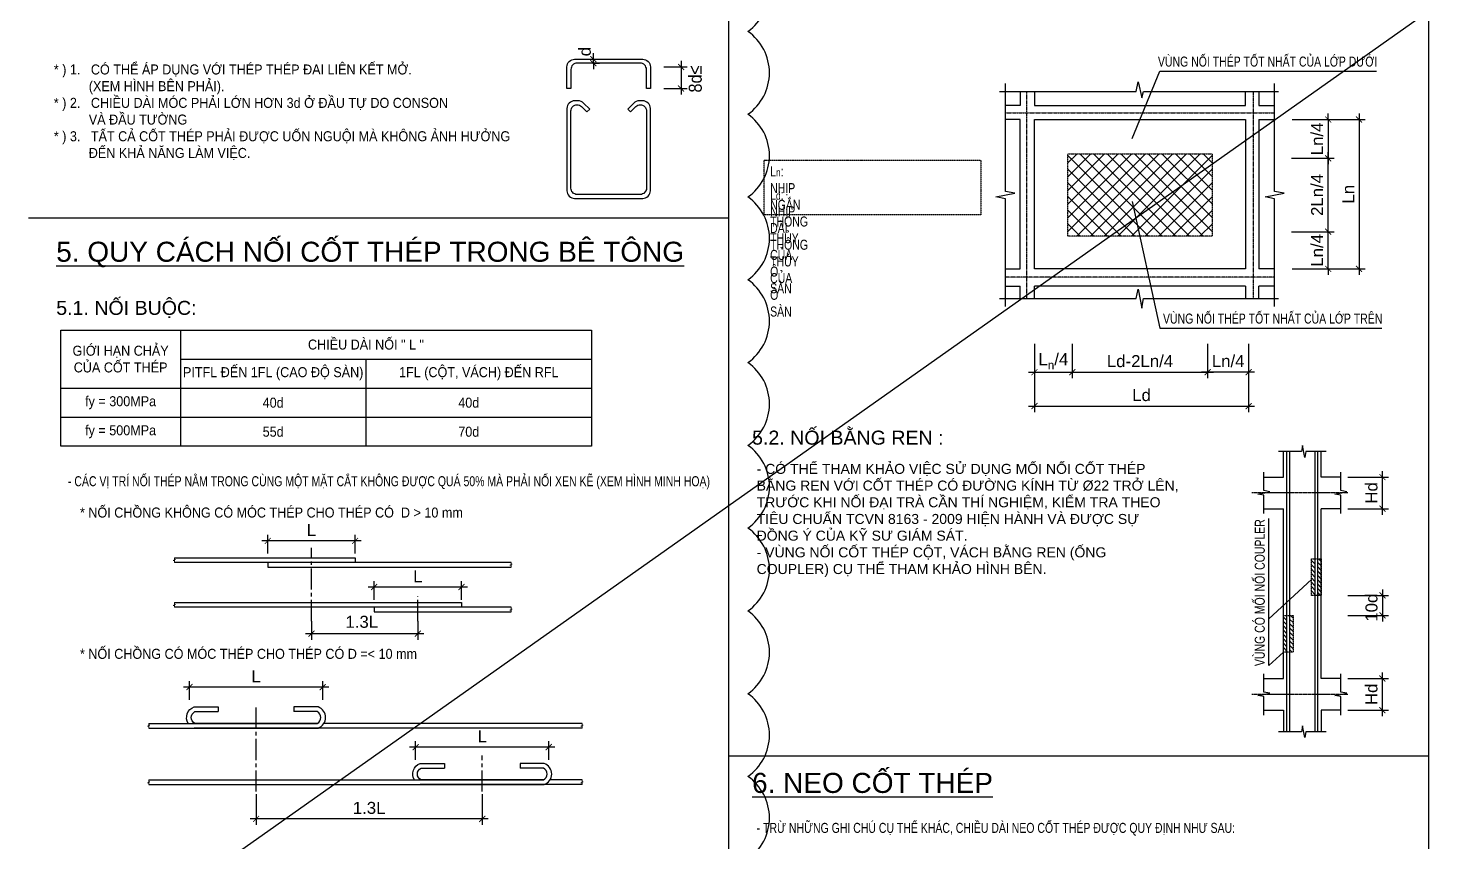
# Model space of a CAD drawing. Header units: millimetres. Extents: x -241424 to 696054, y -125618 to 93710.
# Drawn here: x 31812 to 67297, y 17365 to 37665 of the extents above; entities that cross this region are included whole.
import ezdxf
from ezdxf.enums import TextEntityAlignment as Align

# ---------------------------------------------------------------- set-up
doc = ezdxf.new("R2010")
doc.units = ezdxf.units.MM
doc.header["$LTSCALE"] = 7
doc.header["$PDMODE"] = 3
doc.linetypes.add('CENTER2', pattern=[1.125, 0.75, -0.125, 0.125, -0.125])
doc.linetypes.add('HIDDEN', pattern=[0.375, 0.25, -0.125])
doc.layers.get('0').update_dxf_attribs({"linetype": 'CONTINUOUS'})
doc.layers.get('Defpoints').update_dxf_attribs({"color": 6, "linetype": 'CONTINUOUS'})
for name, color, linetype in [('CDC_01_AXIS', 160, 'CENTER2'), ('CDC_02_DIM', 1, 'CONTINUOUS'), ('CDC_03_BORDER', 3, 'CONTINUOUS'), ('CDC_04_HIDDEN', 8, 'HIDDEN'), ('CDC_05_STEEL', 4, 'CONTINUOUS'), ('CDC_06_TEXT', 2, 'CONTINUOUS'), ('CDC_10_HATCH', 251, 'CONTINUOUS'), ('CDC_11_NOTE', 8, 'CONTINUOUS')]:
    doc.layers.add(name, color=color, linetype=linetype)
doc.layers.add('KCS_Plotter', color=11, linetype='CONTINUOUS', plot=False)
doc.styles.add('ARIAL', font='arial.ttf')
doc.dimstyles.new('DIM1-25', dxfattribs={"dimscale": 1.2, "dimtxt": 250, "dimasz": 125, "dimexe": 125, "dimexo": 0.06, "dimgap": 100, "dimtad": 1, "dimdec": 0, "dimzin": 0, "dimdsep": 46, "dimtxsty": 'ARIAL', "dimblk": 'ARCHTICK', "dimcen": 100, "dimdle": 125, "dimclrd": 256, "dimclre": 1, "dimclrt": 2, "dimadec": 0, "dimazin": 0, "dimtfac": 1, "dimtdec": 0, "dimtix": 1, "dimtmove": 2, "dimatfit": 0, "dimfxl": 1, "dimtolj": 1, "dimtzin": 0, "dimarcsym": 0})

# ---------------------------------------------------------------- blocks, each defined once
blk = doc.blocks.new('_ArchTick')
at = {"color": 0, "linetype": 'ByBlock', "const_width": 0.15}
blk.add_lwpolyline([(-0.5, -0.5), (0.5, 0.5)], dxfattribs=at)
blk = doc.blocks.new('*D219')
at = {"layer": 'CDC_02_DIM', "color": 1, "lineweight": -2, "transparency": 16777216}
for p, q in [((64759, 26464), (65771, 26464)), ((64759, 25675), (65771, 25675))]:
    blk.add_line(p, q, dxfattribs=at)
at = {"layer": 'CDC_02_DIM', "lineweight": -2, "transparency": 16777216}
blk.add_line((65621, 25525), (65621, 26614), dxfattribs=at)
at = {"layer": 'Defpoints', "color": 0, "transparency": 16777216}
for p in [(64759, 26464), (65621, 26464), (64759, 25675)]:
    blk.add_point(p, dxfattribs=at)
at = {"layer": 'CDC_02_DIM', "lineweight": -2, "transparency": 16777216, "xscale": 150, "yscale": 150, "zscale": 150}
for p, rotation in [((65621, 26464), 90), ((65621, 25675), 270)]:
    blk.add_blockref('_ArchTick', p, dxfattribs=dict(at, rotation=rotation))
at = {"layer": 'CDC_02_DIM', "color": 2, "transparency": 16777216, "insert": (65349, 26069), "char_height": 300, "attachment_point": 5, "rotation": 90, "style": 'ARIAL'}
blk.add_mtext('\\A1;Hd', dxfattribs=at)
blk = doc.blocks.new('*D220')
at = {"layer": 'CDC_02_DIM', "color": 1, "lineweight": -2, "transparency": 16777216}
for p, q in [((64759, 23511), (65771, 23511)), ((64759, 23011), (65771, 23011))]:
    blk.add_line(p, q, dxfattribs=at)
at = {"layer": 'CDC_02_DIM', "lineweight": -2, "transparency": 16777216}
blk.add_line((65621, 23661), (65621, 22861), dxfattribs=at)
at = {"layer": 'Defpoints', "color": 0, "transparency": 16777216}
for p in [(64759, 23511), (64759, 23011), (65621, 23011)]:
    blk.add_point(p, dxfattribs=at)
at = {"layer": 'CDC_02_DIM', "lineweight": -2, "transparency": 16777216, "xscale": 150, "yscale": 150, "zscale": 150}
for p, rotation in [((65621, 23511), 90), ((65621, 23011), 270)]:
    blk.add_blockref('_ArchTick', p, dxfattribs=dict(at, rotation=rotation))
at = {"layer": 'CDC_02_DIM', "color": 2, "transparency": 16777216, "insert": (65349, 23204), "char_height": 300, "attachment_point": 5, "rotation": 90, "style": 'ARIAL'}
blk.add_mtext('\\A1;10d', dxfattribs=at)
blk = doc.blocks.new('*D221')
at = {"layer": 'CDC_02_DIM', "color": 1, "lineweight": -2, "transparency": 16777216}
for p, q in [((64759, 21435), (65771, 21435)), ((64759, 20646), (65771, 20646))]:
    blk.add_line(p, q, dxfattribs=at)
at = {"layer": 'CDC_02_DIM', "lineweight": -2, "transparency": 16777216}
blk.add_line((65621, 20496), (65621, 21585), dxfattribs=at)
at = {"layer": 'Defpoints', "color": 0, "transparency": 16777216}
for p in [(64759, 21435), (65621, 21435), (64759, 20646)]:
    blk.add_point(p, dxfattribs=at)
at = {"layer": 'CDC_02_DIM', "lineweight": -2, "transparency": 16777216, "xscale": 150, "yscale": 150, "zscale": 150}
for p, rotation in [((65621, 21435), 90), ((65621, 20646), 270)]:
    blk.add_blockref('_ArchTick', p, dxfattribs=dict(at, rotation=rotation))
at = {"layer": 'CDC_02_DIM', "color": 2, "transparency": 16777216, "insert": (65349, 21040), "char_height": 300, "attachment_point": 5, "rotation": 90, "style": 'ARIAL'}
blk.add_mtext('\\A1;Hd', dxfattribs=at)
blk = doc.blocks.new('*D78')
at = {"layer": 'CDC_02_DIM', "lineweight": -2, "transparency": 16777216}
blk.add_line((65037, 35541), (65037, 31511), dxfattribs=at)
at = {"layer": 'CDC_02_DIM', "color": 1, "lineweight": -2, "transparency": 16777216}
for p, q in [((63387, 35391), (65187, 35391)), ((63387, 31661), (65187, 31661))]:
    blk.add_line(p, q, dxfattribs=at)
at = {"layer": 'Defpoints', "color": 0, "transparency": 16777216}
for p in [(63386, 35391), (63386, 31661), (65037, 31661)]:
    blk.add_point(p, dxfattribs=at)
at = {"layer": 'CDC_02_DIM', "lineweight": -2, "transparency": 16777216, "xscale": 150, "yscale": 150, "zscale": 150}
for p, rotation in [((65037, 35391), 90), ((65037, 31661), 270)]:
    blk.add_blockref('_ArchTick', p, dxfattribs=dict(at, rotation=rotation))
at = {"layer": 'CDC_02_DIM', "color": 2, "transparency": 16777216, "insert": (64767, 33526), "char_height": 300, "attachment_point": 5, "rotation": 90, "style": 'ARIAL'}
blk.add_mtext('\\A1;Ln', dxfattribs=at)
blk = doc.blocks.new('*D79')
at = {"layer": 'CDC_02_DIM', "color": 1, "lineweight": -2, "transparency": 16777216}
for p, q in [((56931, 29792), (56931, 28087)), ((62280, 29792), (62280, 28087))]:
    blk.add_line(p, q, dxfattribs=at)
at = {"layer": 'CDC_02_DIM', "lineweight": -2, "transparency": 16777216}
blk.add_line((56781, 28237), (62430, 28237), dxfattribs=at)
at = {"layer": 'Defpoints', "color": 0, "transparency": 16777216}
for p in [(56931, 29792), (62280, 29792), (62280, 28237)]:
    blk.add_point(p, dxfattribs=at)
at = {"layer": 'CDC_02_DIM', "lineweight": -2, "transparency": 16777216, "xscale": 150, "yscale": 150, "zscale": 150, "rotation": 180}
blk.add_blockref('_ArchTick', (56931, 28237), dxfattribs=at)
at = {"layer": 'CDC_02_DIM', "lineweight": -2, "transparency": 16777216, "xscale": 150, "yscale": 150, "zscale": 150}
blk.add_blockref('_ArchTick', (62280, 28237), dxfattribs=at)
at = {"layer": 'CDC_02_DIM', "color": 2, "transparency": 16777216, "insert": (59606, 28509), "char_height": 300, "attachment_point": 5, "style": 'ARIAL'}
blk.add_mtext('\\A1;Ld', dxfattribs=at)
blk = doc.blocks.new('*D80')
at = {"layer": 'CDC_02_DIM', "lineweight": -2, "transparency": 16777216}
for p, q in [((64267, 35390), (64267, 35540)), ((64267, 35390), (64267, 34423)), ((64267, 34423), (64267, 34273))]:
    blk.add_line(p, q, dxfattribs=at)
at = {"layer": 'CDC_02_DIM', "color": 1, "lineweight": -2, "transparency": 16777216}
for p, q in [((63369, 35390), (64417, 35390)), ((63369, 34423), (64417, 34423))]:
    blk.add_line(p, q, dxfattribs=at)
at = {"layer": 'Defpoints', "color": 0, "transparency": 16777216}
for p in [(63369, 35390), (63369, 34423), (64267, 34423)]:
    blk.add_point(p, dxfattribs=at)
at = {"layer": 'CDC_02_DIM', "lineweight": -2, "transparency": 16777216, "xscale": 150, "yscale": 150, "zscale": 150}
for p, rotation in [((64267, 35390), 270), ((64267, 34423), 90)]:
    blk.add_blockref('_ArchTick', p, dxfattribs=dict(at, rotation=rotation))
at = {"layer": 'CDC_02_DIM', "color": 2, "transparency": 16777216, "insert": (63992, 34907), "char_height": 300, "attachment_point": 5, "rotation": 90, "style": 'ARIAL'}
blk.add_mtext('\\A1;Ln/4', dxfattribs=at)
blk = doc.blocks.new('*D81')
at = {"layer": 'CDC_02_DIM', "lineweight": -2, "transparency": 16777216}
for p, q in [((64267, 32589), (64267, 32739)), ((64267, 31662), (64267, 32589)), ((64267, 31662), (64267, 31512))]:
    blk.add_line(p, q, dxfattribs=at)
at = {"layer": 'CDC_02_DIM', "color": 1, "lineweight": -2, "transparency": 16777216}
for p, q in [((63369, 32589), (64417, 32589)), ((63369, 31662), (64417, 31662))]:
    blk.add_line(p, q, dxfattribs=at)
at = {"layer": 'Defpoints', "color": 0, "transparency": 16777216}
for p in [(63369, 32589), (64267, 32589), (63369, 31662)]:
    blk.add_point(p, dxfattribs=at)
at = {"layer": 'CDC_02_DIM', "lineweight": -2, "transparency": 16777216, "xscale": 150, "yscale": 150, "zscale": 150}
for p, rotation in [((64267, 32589), 270), ((64267, 31662), 90)]:
    blk.add_blockref('_ArchTick', p, dxfattribs=dict(at, rotation=rotation))
at = {"layer": 'CDC_02_DIM', "color": 2, "transparency": 16777216, "insert": (63992, 32125), "char_height": 300, "attachment_point": 5, "rotation": 90, "style": 'ARIAL'}
blk.add_mtext('\\A1;Ln/4', dxfattribs=at)
blk = doc.blocks.new('*D82')
at = {"layer": 'CDC_02_DIM', "color": 1, "lineweight": -2, "transparency": 16777216}
for p, q in [((63352, 34423), (64417, 34423)), ((63352, 32590), (64417, 32590))]:
    blk.add_line(p, q, dxfattribs=at)
at = {"layer": 'CDC_02_DIM', "lineweight": -2, "transparency": 16777216}
blk.add_line((64267, 32440), (64267, 34573), dxfattribs=at)
at = {"layer": 'Defpoints', "color": 0, "transparency": 16777216}
for p in [(63352, 34423), (64267, 34423), (63352, 32590)]:
    blk.add_point(p, dxfattribs=at)
at = {"layer": 'CDC_02_DIM', "lineweight": -2, "transparency": 16777216, "xscale": 150, "yscale": 150, "zscale": 150}
for p, rotation in [((64267, 34423), 90), ((64267, 32590), 270)]:
    blk.add_blockref('_ArchTick', p, dxfattribs=dict(at, rotation=rotation))
at = {"layer": 'CDC_02_DIM', "color": 2, "transparency": 16777216, "insert": (63992, 33507), "char_height": 300, "attachment_point": 5, "rotation": 90, "style": 'ARIAL'}
blk.add_mtext('\\A1;2Ln/4', dxfattribs=at)
blk = doc.blocks.new('*D83')
at = {"layer": 'CDC_02_DIM', "color": 1, "lineweight": -2, "transparency": 16777216}
for p, q in [((56931, 29792), (56931, 28932)), ((57877, 29792), (57877, 28932))]:
    blk.add_line(p, q, dxfattribs=at)
at = {"layer": 'CDC_02_DIM', "lineweight": -2, "transparency": 16777216}
blk.add_line((56781, 29082), (58027, 29082), dxfattribs=at)
at = {"layer": 'Defpoints', "color": 0, "transparency": 16777216}
for p in [(56931, 29792), (57877, 29792), (57877, 29082)]:
    blk.add_point(p, dxfattribs=at)
at = {"layer": 'CDC_02_DIM', "lineweight": -2, "transparency": 16777216, "xscale": 150, "yscale": 150, "zscale": 150, "rotation": 180}
blk.add_blockref('_ArchTick', (56931, 29082), dxfattribs=at)
at = {"layer": 'CDC_02_DIM', "lineweight": -2, "transparency": 16777216, "xscale": 150, "yscale": 150, "zscale": 150}
blk.add_blockref('_ArchTick', (57877, 29082), dxfattribs=at)
at = {"layer": 'CDC_02_DIM', "color": 2, "transparency": 16777216, "insert": (57404, 29357), "char_height": 300, "attachment_point": 5, "style": 'ARIAL'}
blk.add_mtext('\\A1;L{\\H0.7x;\\S^ n;}/4', dxfattribs=at)
blk = doc.blocks.new('*D84')
at = {"layer": 'CDC_02_DIM', "color": 1, "lineweight": -2, "transparency": 16777216}
for p, q in [((61256, 29792), (61256, 28932)), ((62280, 29792), (62280, 28932))]:
    blk.add_line(p, q, dxfattribs=at)
at = {"layer": 'CDC_02_DIM', "lineweight": -2, "transparency": 16777216}
blk.add_line((62430, 29082), (61106, 29082), dxfattribs=at)
at = {"layer": 'Defpoints', "color": 0, "transparency": 16777216}
for p in [(61256, 29792), (62280, 29792), (61256, 29082)]:
    blk.add_point(p, dxfattribs=at)
at = {"layer": 'CDC_02_DIM', "lineweight": -2, "transparency": 16777216, "xscale": 150, "yscale": 150, "zscale": 150, "rotation": 180}
blk.add_blockref('_ArchTick', (61256, 29082), dxfattribs=at)
at = {"layer": 'CDC_02_DIM', "lineweight": -2, "transparency": 16777216, "xscale": 150, "yscale": 150, "zscale": 150}
blk.add_blockref('_ArchTick', (62280, 29082), dxfattribs=at)
at = {"layer": 'CDC_02_DIM', "color": 2, "transparency": 16777216, "insert": (61768, 29357), "char_height": 300, "attachment_point": 5, "style": 'ARIAL'}
blk.add_mtext('\\A1;Ln/4', dxfattribs=at)
blk = doc.blocks.new('*D85')
at = {"layer": 'CDC_02_DIM', "color": 1, "lineweight": -2, "transparency": 16777216}
for p, q in [((57877, 29792), (57877, 28932)), ((61256, 29792), (61256, 28932))]:
    blk.add_line(p, q, dxfattribs=at)
at = {"layer": 'CDC_02_DIM', "lineweight": -2, "transparency": 16777216}
blk.add_line((57727, 29082), (61406, 29082), dxfattribs=at)
at = {"layer": 'Defpoints', "color": 0, "transparency": 16777216}
for p in [(57877, 29792), (61256, 29792), (61256, 29082)]:
    blk.add_point(p, dxfattribs=at)
at = {"layer": 'CDC_02_DIM', "lineweight": -2, "transparency": 16777216, "xscale": 150, "yscale": 150, "zscale": 150, "rotation": 180}
blk.add_blockref('_ArchTick', (57877, 29082), dxfattribs=at)
at = {"layer": 'CDC_02_DIM', "lineweight": -2, "transparency": 16777216, "xscale": 150, "yscale": 150, "zscale": 150}
blk.add_blockref('_ArchTick', (61256, 29082), dxfattribs=at)
at = {"layer": 'CDC_02_DIM', "color": 2, "transparency": 16777216, "insert": (59567, 29357), "char_height": 300, "attachment_point": 5, "style": 'ARIAL'}
blk.add_mtext('\\A1;Ld-2Ln/4', dxfattribs=at)
blk = doc.blocks.new('*D710')
at = {"layer": 'CDC_02_DIM', "color": 1, "lineweight": -2, "transparency": 16777216}
for p, q in [((35833, 20906), (35833, 21373)), ((39159, 20906), (39159, 21373))]:
    blk.add_line(p, q, dxfattribs=at)
at = {"layer": 'CDC_02_DIM', "lineweight": -2, "transparency": 16777216}
blk.add_line((39309, 21223), (35683, 21223), dxfattribs=at)
at = {"layer": 'Defpoints', "color": 0, "transparency": 16777216}
for p in [(35833, 21223), (35833, 20906), (39159, 20906)]:
    blk.add_point(p, dxfattribs=at)
at = {"layer": 'CDC_02_DIM', "lineweight": -2, "transparency": 16777216, "xscale": 150, "yscale": 150, "zscale": 150, "rotation": 180}
blk.add_blockref('_ArchTick', (35833, 21223), dxfattribs=at)
at = {"layer": 'CDC_02_DIM', "lineweight": -2, "transparency": 16777216, "xscale": 150, "yscale": 150, "zscale": 150}
blk.add_blockref('_ArchTick', (39159, 21223), dxfattribs=at)
at = {"layer": 'CDC_02_DIM', "color": 2, "transparency": 16777216, "insert": (37496, 21493), "char_height": 300, "attachment_point": 5, "style": 'ARIAL'}
blk.add_mtext('\\A1;L', dxfattribs=at)
blk = doc.blocks.new('*D711')
at = {"layer": 'CDC_02_DIM', "color": 1, "lineweight": -2, "transparency": 16777216}
for p, q in [((41480, 19406), (41480, 19873)), ((44805, 19406), (44805, 19873))]:
    blk.add_line(p, q, dxfattribs=at)
at = {"layer": 'CDC_02_DIM', "lineweight": -2, "transparency": 16777216}
blk.add_line((44955, 19723), (41330, 19723), dxfattribs=at)
at = {"layer": 'Defpoints', "color": 0, "transparency": 16777216}
for p in [(41480, 19723), (41480, 19406), (44805, 19406)]:
    blk.add_point(p, dxfattribs=at)
at = {"layer": 'CDC_02_DIM', "lineweight": -2, "transparency": 16777216, "xscale": 150, "yscale": 150, "zscale": 150, "rotation": 180}
blk.add_blockref('_ArchTick', (41480, 19723), dxfattribs=at)
at = {"layer": 'CDC_02_DIM', "lineweight": -2, "transparency": 16777216, "xscale": 150, "yscale": 150, "zscale": 150}
blk.add_blockref('_ArchTick', (44805, 19723), dxfattribs=at)
at = {"layer": 'CDC_02_DIM', "color": 2, "transparency": 16777216, "insert": (43143, 19993), "char_height": 300, "attachment_point": 5, "style": 'ARIAL'}
blk.add_mtext('\\A1;L', dxfattribs=at)
blk = doc.blocks.new('*D712')
at = {"layer": 'CDC_02_DIM', "color": 1, "lineweight": -2, "transparency": 16777216}
for p, q in [((37496, 18546), (37496, 17781)), ((43143, 18546), (43143, 17781))]:
    blk.add_line(p, q, dxfattribs=at)
at = {"layer": 'CDC_02_DIM', "lineweight": -2, "transparency": 16777216}
blk.add_line((43293, 17931), (37346, 17931), dxfattribs=at)
at = {"layer": 'Defpoints', "color": 0, "transparency": 16777216}
for p in [(37496, 18546), (43143, 18546), (37496, 17931)]:
    blk.add_point(p, dxfattribs=at)
at = {"layer": 'CDC_02_DIM', "lineweight": -2, "transparency": 16777216, "xscale": 150, "yscale": 150, "zscale": 150, "rotation": 180}
blk.add_blockref('_ArchTick', (37496, 17931), dxfattribs=at)
at = {"layer": 'CDC_02_DIM', "lineweight": -2, "transparency": 16777216, "xscale": 150, "yscale": 150, "zscale": 150}
blk.add_blockref('_ArchTick', (43143, 17931), dxfattribs=at)
at = {"layer": 'CDC_02_DIM', "color": 2, "transparency": 16777216, "insert": (40319, 18204), "char_height": 300, "attachment_point": 5, "style": 'ARIAL'}
blk.add_mtext('\\A1;1.3L', dxfattribs=at)
blk = doc.blocks.new('*D713')
at = {"layer": 'CDC_02_DIM', "lineweight": -2, "transparency": 16777216}
blk.add_line((40118, 24870), (37637, 24870), dxfattribs=at)
at = {"layer": 'CDC_02_DIM', "color": 1, "lineweight": -2, "transparency": 16777216}
for p, q in [((37787, 24553), (37787, 25020)), ((39968, 24553), (39968, 25020))]:
    blk.add_line(p, q, dxfattribs=at)
at = {"layer": 'Defpoints', "color": 0, "transparency": 16777216}
for p in [(37787, 24870), (37787, 24553), (39968, 24553)]:
    blk.add_point(p, dxfattribs=at)
at = {"layer": 'CDC_02_DIM', "lineweight": -2, "transparency": 16777216, "xscale": 150, "yscale": 150, "zscale": 150, "rotation": 180}
blk.add_blockref('_ArchTick', (37787, 24870), dxfattribs=at)
at = {"layer": 'CDC_02_DIM', "lineweight": -2, "transparency": 16777216, "xscale": 150, "yscale": 150, "zscale": 150}
blk.add_blockref('_ArchTick', (39968, 24870), dxfattribs=at)
at = {"layer": 'CDC_02_DIM', "color": 2, "transparency": 16777216, "insert": (38878, 25140), "char_height": 300, "attachment_point": 5, "style": 'ARIAL'}
blk.add_mtext('\\A1;L', dxfattribs=at)
blk = doc.blocks.new('*D714')
at = {"layer": 'CDC_02_DIM', "color": 1, "lineweight": -2, "transparency": 16777216}
for p, q in [((40444, 23402), (40444, 23869)), ((42625, 23402), (42625, 23869))]:
    blk.add_line(p, q, dxfattribs=at)
at = {"layer": 'CDC_02_DIM', "lineweight": -2, "transparency": 16777216}
blk.add_line((42775, 23719), (40294, 23719), dxfattribs=at)
at = {"layer": 'Defpoints', "color": 0, "transparency": 16777216}
for p in [(40444, 23719), (40444, 23402), (42625, 23402)]:
    blk.add_point(p, dxfattribs=at)
at = {"layer": 'CDC_02_DIM', "lineweight": -2, "transparency": 16777216, "xscale": 150, "yscale": 150, "zscale": 150, "rotation": 180}
blk.add_blockref('_ArchTick', (40444, 23719), dxfattribs=at)
at = {"layer": 'CDC_02_DIM', "lineweight": -2, "transparency": 16777216, "xscale": 150, "yscale": 150, "zscale": 150}
blk.add_blockref('_ArchTick', (42625, 23719), dxfattribs=at)
at = {"layer": 'CDC_02_DIM', "color": 2, "transparency": 16777216, "insert": (41535, 23989), "char_height": 300, "attachment_point": 5, "style": 'ARIAL'}
blk.add_mtext('\\A1;L', dxfattribs=at)
blk = doc.blocks.new('*D715')
at = {"layer": 'CDC_02_DIM', "color": 1, "lineweight": -2, "transparency": 16777216}
for p, q in [((38878, 22871), (38878, 22404)), ((41535, 22871), (41535, 22404))]:
    blk.add_line(p, q, dxfattribs=at)
at = {"layer": 'CDC_02_DIM', "lineweight": -2, "transparency": 16777216}
blk.add_line((41685, 22554), (38728, 22554), dxfattribs=at)
at = {"layer": 'Defpoints', "color": 0, "transparency": 16777216}
for p in [(38878, 22871), (41535, 22871), (38878, 22554)]:
    blk.add_point(p, dxfattribs=at)
at = {"layer": 'CDC_02_DIM', "lineweight": -2, "transparency": 16777216, "xscale": 150, "yscale": 150, "zscale": 150, "rotation": 180}
blk.add_blockref('_ArchTick', (38878, 22554), dxfattribs=at)
at = {"layer": 'CDC_02_DIM', "lineweight": -2, "transparency": 16777216, "xscale": 150, "yscale": 150, "zscale": 150}
blk.add_blockref('_ArchTick', (41535, 22554), dxfattribs=at)
at = {"layer": 'CDC_02_DIM', "color": 2, "transparency": 16777216, "insert": (40135, 22849), "char_height": 300, "attachment_point": 5, "style": 'ARIAL'}
blk.add_mtext('\\A1;1.3L', dxfattribs=at)
blk = doc.blocks.new('*D820')
at = {"layer": 'CDC_02_DIM', "color": 1, "lineweight": -2, "transparency": 16777216}
for p, q in [((47674, 36703), (48258, 36703)), ((47674, 36164), (48258, 36164))]:
    blk.add_line(p, q, dxfattribs=at)
at = {"layer": 'CDC_02_DIM', "lineweight": -2, "transparency": 16777216}
blk.add_line((48108, 36853), (48108, 36014), dxfattribs=at)
at = {"layer": 'Defpoints', "color": 0, "transparency": 16777216}
for p in [(47674, 36703), (47674, 36164), (48108, 36164)]:
    blk.add_point(p, dxfattribs=at)
at = {"layer": 'CDC_02_DIM', "lineweight": -2, "transparency": 16777216, "xscale": 150, "yscale": 150, "zscale": 150}
for p, rotation in [((48108, 36703), 90), ((48108, 36164), 270)]:
    blk.add_blockref('_ArchTick', p, dxfattribs=dict(at, rotation=rotation))
at = {"layer": 'CDC_02_DIM', "color": 2, "transparency": 16777216, "insert": (48464, 36403), "char_height": 300, "attachment_point": 5, "rotation": 90, "style": 'ARIAL'}
blk.add_mtext('\\A1;{\\H1.08333x;\\W0.9;8d≤}', dxfattribs=at)
blk = doc.blocks.new('*D821')
at = {"layer": 'CDC_02_DIM', "lineweight": -2, "transparency": 16777216}
for p, q in [((45919, 36896), (45919, 37046)), ((45919, 36797), (45919, 36896)), ((45919, 36797), (45919, 36647))]:
    blk.add_line(p, q, dxfattribs=at)
at = {"layer": 'CDC_02_DIM', "color": 1, "lineweight": -2, "transparency": 16777216}
for p, q in [((45906, 36896), (46069, 36896)), ((45906, 36797), (46069, 36797))]:
    blk.add_line(p, q, dxfattribs=at)
at = {"layer": 'Defpoints', "color": 0, "transparency": 16777216}
for p in [(45906, 36896), (45906, 36797), (45919, 36896)]:
    blk.add_point(p, dxfattribs=at)
at = {"layer": 'CDC_02_DIM', "lineweight": -2, "transparency": 16777216, "xscale": 150, "yscale": 150, "zscale": 150}
for p, rotation in [((45919, 36896), 270), ((45919, 36797), 90)]:
    blk.add_blockref('_ArchTick', p, dxfattribs=dict(at, rotation=rotation))
at = {"layer": 'CDC_02_DIM', "color": 2, "transparency": 16777216, "insert": (45706, 37086), "char_height": 300, "attachment_point": 5, "rotation": 90, "style": 'ARIAL'}
blk.add_mtext('\\A1;d', dxfattribs=at)

msp = doc.modelspace()

# ---------------------------------------------------------------- hatches: boundary and pattern name
at = {"layer": 'CDC_10_HATCH'}
h = msp.add_hatch(dxfattribs=at)
h.set_pattern_fill('ANSI37', color=256, scale=1933.578276, style=0)
h.set_pattern_definition([(45, (-534329.8, 227693.46), (-170.90579, 170.90579), []), (135, (-534329.8, 227693.46), (-170.90579, -170.90579), [])])
h.paths.add_polyline_path([(61368, 34535.2), (57765.7, 34535.2), (57765.7, 32477.4), (61368, 32477.4)])
h = msp.add_hatch(dxfattribs=at)
h.set_pattern_fill('ANSI31', color=256, scale=24.169728, angle=90, style=0)
h.set_pattern_definition([(135, (-2144242.67, -21052.25), (-54.262588, -54.262588), [])])
h.paths.add_polyline_path([(64094.2, 24425.3), (64003.9, 24425.3), (64003.9, 23510.6), (64094.2, 23510.6)])
h.paths.add_polyline_path([(63935.5, 24425.3), (63847.5, 24425.3), (63847.5, 23510.6), (63935.5, 23510.6)])
h = msp.add_hatch(dxfattribs=at)
h.set_pattern_fill('ANSI31', color=256, scale=24.169728, angle=90, style=0)
h.set_pattern_definition([(135, (-2144942.48, -22466.92), (-54.262588, -54.262588), [])])
h.paths.add_polyline_path([(63394.4, 23010.6), (63304.1, 23010.6), (63304.1, 22095.9), (63394.4, 22095.9)])
h.paths.add_polyline_path([(63235.7, 23010.6), (63147.7, 23010.6), (63147.7, 22095.9), (63235.7, 22095.9)])

# ---------------------------------------------------------------- linework, layer by layer
at = {"layer": 'CDC_01_AXIS'}
for p, q in [((56744.6, 30918.5), (56744.6, 36094.1)), ((62389.2, 36094.1), (62389.2, 30918.5)), ((56206.8, 35556.3), (62926.9, 35556.3)), ((62926.9, 31456.3), (56206.8, 31456.3))]:
    msp.add_line(p, q, dxfattribs=at)
at = {"layer": 'CDC_01_AXIS', "ltscale": 1.25}
for p, q in [((64758.7, 26069.5), (62361.5, 26069.5)), ((64758.7, 21040.2), (62361.5, 21040.2))]:
    msp.add_line(p, q, dxfattribs=at)
at = {"layer": 'CDC_01_AXIS', "color": 5, "ltscale": 100}
for p, q in [((38877.6, 22870.8), (38877.6, 24698.2)), ((41534.6, 22870.8), (41534.6, 23493.8)), ((37496.2, 18613.9), (37496.2, 20741.2)), ((43142.5, 18613.9), (43142.5, 19517.7))]:
    msp.add_line(p, q, dxfattribs=at)
at = {"layer": 'CDC_02_DIM'}
for points in [[(56206.8, 30725.1), (56206.8, 33414.9), (55970.6, 33460.8), (56443, 33551.8), (56206.8, 33597.6), (56206.8, 36287.4)], [(56061.8, 36094.1), (59475.5, 36094.1), (59521.4, 36330.3), (59612.4, 35935), (59658.2, 36094.1), (63023.6, 36094.1)], [(62926.9, 30725.1), (62926.9, 33414.9), (62690.7, 33460.8), (63163.1, 33551.8), (62926.9, 33597.6), (62926.9, 36287.4)], [(56061.8, 30918.5), (59475.5, 30918.5), (59521.4, 31154.7), (59612.4, 30682.3), (59658.2, 30918.5), (63023.6, 30918.5)], [(64212.8, 27102.7), (63710, 27102.7), (63681.4, 26955), (63624.5, 27250.3), (63595.8, 27102.7), (63026.8, 27102.7)], [(62658.2, 25554.1), (62658.2, 26012.4), (62510.6, 26041), (62805.8, 26097.9), (62658.2, 26126.6), (62658.2, 26584.9)], [(64581.4, 25554.1), (64581.4, 26012.4), (64433.8, 26041), (64729.1, 26097.9), (64581.4, 26126.6), (64581.4, 26584.9)], [(62658.2, 20524.8), (62658.2, 20983.2), (62510.6, 21011.8), (62805.8, 21068.7), (62658.2, 21097.3), (62658.2, 21555.7)], [(64581.4, 20524.8), (64581.4, 20983.2), (64433.8, 21011.8), (64729.1, 21068.7), (64581.4, 21097.3), (64581.4, 21555.7)], [(64212.8, 20107.1), (63710, 20107.1), (63681.4, 19959.4), (63624.5, 20254.7), (63595.8, 20107.1), (63026.8, 20107.1)]]:
    msp.add_lwpolyline(points, dxfattribs=at)
at = {"layer": 'CDC_02_DIM', "color": 8, "linetype": 'Continuous', "lineweight": 0, "flags": 128}
for points in [[(35458.6, 24334), (35458.6, 24380.7), (35429.4, 24380.7), (35487.8, 24404), (35458.6, 24404), (35458.6, 24450.7)], [(43863.4, 24217.4), (43863.4, 24264), (43834.2, 24264), (43892.5, 24287.4), (43863.4, 24287.4), (43863.4, 24334)], [(35458.6, 23214), (35458.6, 23260.7), (35429.4, 23260.7), (35487.8, 23284), (35458.6, 23284), (35458.6, 23330.7)], [(43863.4, 23097.3), (43863.4, 23144), (43834.2, 23144), (43892.5, 23167.3), (43863.4, 23167.3), (43863.4, 23214)], [(34816.4, 20199.5), (34816.4, 20246.1), (34787.3, 20246.1), (34845.6, 20269.5), (34816.4, 20269.5), (34816.4, 20316.1)], [(45637.9, 20199.5), (45637.9, 20246.1), (45608.8, 20246.1), (45667.1, 20269.5), (45637.9, 20269.5), (45637.9, 20316.1)], [(34816.4, 18788.3), (34816.4, 18835), (34787.3, 18835), (34845.6, 18858.3), (34816.4, 18858.3), (34816.4, 18905)], [(45637.9, 18788.3), (45637.9, 18835), (45608.8, 18835), (45667.1, 18858.3), (45637.9, 18858.3), (45637.9, 18905)]]:
    msp.add_lwpolyline(points, dxfattribs=at)
at = {"layer": 'CDC_03_BORDER'}
for p, q in [((49297.3, 1362.7), (49297.3, 55115.3)), ((66783, 1362.7), (66783, 55115.3)), ((56577.9, 36094.1), (56577.9, 35742.3)), ((56930.6, 36094.1), (56930.6, 35742.3)), ((62203.1, 35742.3), (62203.1, 36094.1)), ((62536.6, 36094.1), (62536.6, 35742.3)), ((56577.9, 35742.3), (56206.8, 35742.3)), ((56930.6, 35742.3), (62203.1, 35742.3)), ((62536.6, 35742.3), (62926.9, 35742.3)), ((56577.9, 35389.6), (56206.8, 35389.6)), ((56577.9, 31661.5), (56577.9, 35389.6)), ((56930.6, 35389.6), (62203.1, 35389.6)), ((56930.6, 31661.5), (56930.6, 35389.6)), ((62203.1, 35389.6), (62203.1, 31661.5)), ((62536.6, 35389.6), (62536.6, 31661.5)), ((62536.6, 35389.6), (62926.9, 35389.6)), ((56206.8, 31661.5), (56577.9, 31661.5)), ((62203.1, 31661.5), (56930.6, 31661.5)), ((62926.9, 31661.5), (62536.6, 31661.5)), ((56206.8, 31231.7), (56577.9, 31231.7)), ((56577.9, 30918.5), (56577.9, 31231.7)), ((62203.1, 31231.7), (56930.6, 31231.7)), ((56930.6, 30918.5), (56930.6, 31231.7)), ((62203.1, 31231.7), (62203.1, 30918.5)), ((62926.9, 31231.7), (62536.6, 31231.7)), ((62536.6, 30918.5), (62536.6, 31231.7)), ((35605.7, 30133.9), (35605.7, 27232.6)), ((35605.7, 29408.6), (45874.2, 29408.6)), ((40240, 29408.6), (40240, 27232.6)), ((32621.5, 28683.3), (45874.2, 28683.3)), ((32621.5, 27957.9), (45874.2, 27957.9)), ((63147.7, 26464.1), (63147.7, 27102.7)), ((64092, 26464.1), (64092, 27102.7)), ((62658.2, 26464.1), (63147.7, 26464.1)), ((64581.4, 26464.1), (64092, 26464.1)), ((62658.2, 25674.9), (63147.7, 25674.9)), ((63147.7, 21434.8), (63147.7, 25674.9)), ((64092, 21434.8), (64092, 25674.9)), ((64581.4, 25674.9), (64092, 25674.9)), ((62658.2, 21434.8), (63147.7, 21434.8)), ((64581.4, 21434.8), (64092, 21434.8)), ((62658.2, 20645.7), (63147.7, 20645.7)), ((63147.7, 20645.7), (63147.7, 20107.1)), ((64581.4, 20645.7), (64092, 20645.7)), ((64092, 20645.7), (64092, 20107.1)), ((49297.3, 19502.7), (66783, 19502.7))]:
    msp.add_line(p, q, dxfattribs=at)
msp.add_lwpolyline([(32621.5, 30133.9), (45874.2, 30133.9), (45874.2, 27232.6), (32621.5, 27232.6)], close=True, dxfattribs=at)
at = {"layer": 'CDC_04_HIDDEN'}
for points in [[(57765.7, 32477.4), (57765.7, 34535.2), (61368, 34535.2), (61368, 32477.4)], [(50181.4, 34375.9), (55591.9, 34375.9), (55591.9, 33014.5), (50181.4, 33014.5)], [(64094.2, 24425.3), (64094.2, 23510.6), (63847.5, 23510.6), (63847.5, 24425.3)], [(63394.4, 23010.6), (63394.4, 22095.9), (63147.7, 22095.9), (63147.7, 23010.6)]]:
    msp.add_lwpolyline(points, close=True, dxfattribs=at)
at = {"layer": 'CDC_05_STEEL', "color": 7}
for p, q in [((36552.3, 20725), (36552.3, 20608.3)), ((38440.3, 20725), (38440.3, 20608.3)), ((42198.6, 19313.8), (42198.6, 19197.2)), ((44086.6, 19313.8), (44086.6, 19197.2))]:
    msp.add_line(p, q, dxfattribs=at)
at = {"layer": 'CDC_05_STEEL'}
for points in [[(45257.8, 36163.7), (45257.8, 36703.1, -0.4142136), (45451.1, 36896.5), (47149.9, 36896.5, -0.4142136), (47343.2, 36703.1), (47343.2, 36163.7), (47244, 36163.7), (47244, 36642.5, 0.4142136), (47089.3, 36797.2), (45511.7, 36797.2, 0.4142136), (45357, 36642.5), (45357, 36163.7)], [(45357, 35605.5, -0.4142136), (45511.7, 35760.2, -0.1989124), (45621.1, 35714.9), (45755.6, 35580.4), (45825.8, 35650.6), (45673.5, 35802.8, 0.1989124), (45536.8, 35859.5), (45451.1, 35859.5, 0.4142136), (45257.8, 35666.1), (45257.8, 33614.1, 0.4142136), (45451.1, 33420.8), (47149.9, 33420.8, 0.4142136), (47343.2, 33614.1), (47343.2, 35666.1, 0.4142136), (47149.9, 35859.5), (47064.2, 35859.5, 0.1989124), (46927.5, 35802.8), (46775.2, 35650.6), (46845.4, 35580.4), (46979.9, 35714.9, -0.1989124), (47089.3, 35760.2, -0.4142136), (47244, 35605.5), (47244, 33674.7, -0.4142136), (47089.3, 33520), (45511.7, 33520, -0.4142136), (45357, 33674.7)]]:
    msp.add_lwpolyline(points, format="xyb", close=True, dxfattribs=at)
for points in [[(63235.7, 20107.1), (63235.7, 27102.7)], [(63304.1, 27102.7), (63304.1, 20107.1)], [(63935.5, 27102.7), (63935.5, 20107.1)], [(64003.9, 20107.1), (64003.9, 27102.7)]]:
    msp.add_lwpolyline(points, dxfattribs=at)
at = {"layer": 'CDC_05_STEEL', "color": 7}
for points in [[(35458.6, 24450.7), (39967.8, 24450.7), (39967.8, 24334), (35458.6, 24334)], [(43863.4, 24334), (37787.4, 24334), (37787.4, 24217.4), (43863.4, 24217.4)], [(35458.6, 23330.7), (42624.8, 23330.7), (42624.8, 23214), (35458.6, 23214)], [(43863.4, 23214), (40444.3, 23214), (40444.3, 23097.3), (43863.4, 23097.3)], [(34816.4, 20316.1), (35969.2, 20316.1)], [(45637.9, 20316.1), (39190.1, 20316.1)], [(45637.9, 20199.5), (35946.1, 20199.5)], [(34816.4, 18905), (41615.5, 18905)], [(45637.9, 18905), (44836.4, 18905)], [(45637.9, 18788.3), (41592.4, 18788.3)]]:
    msp.add_lwpolyline(points, dxfattribs=at)
for points in [[(34816.4, 20199.5), (39046.5, 20199.5, 0.7037198), (39046.5, 20725), (38440.3, 20725)], [(35802.4, 20316.1, -0.4760514), (35946.1, 20725), (36552.3, 20725)], [(39023.4, 20316.1), (35969.2, 20316.1, -0.6254155), (35969.2, 20608.3), (36552.3, 20608.3)], [(35969.2, 20316.1), (39023.4, 20316.1, 0.6254155), (39023.4, 20608.3), (38440.3, 20608.3)], [(34816.4, 18788.3), (44692.8, 18788.3, 0.7037198), (44692.8, 19313.8), (44086.6, 19313.8)], [(41448.7, 18905, -0.4760514), (41592.4, 19313.8), (42198.6, 19313.8)], [(44669.7, 18905), (41615.5, 18905, -0.6254155), (41615.5, 19197.2), (42198.6, 19197.2)], [(41615.5, 18905), (44669.7, 18905, 0.6254155), (44669.7, 19197.2), (44086.6, 19197.2)]]:
    msp.add_lwpolyline(points, format="xyb", dxfattribs=at)
at = {"layer": 'CDC_06_TEXT'}
msp.add_line((31811.7, 32935.7), (49297.3, 32935.7), dxfattribs=at)
at = {"layer": 'CDC_11_NOTE'}
msp.add_line((63847.5, 23910.5), (62787.3, 22927.9), dxfattribs=at)
for points in [[(59367.7, 34917.1), (60062.3, 36597.3), (65475.6, 36597.3)], [(59367.7, 33346.1), (60062.3, 30182), (65605.6, 30182)], [(63147.7, 22095.9), (62787.3, 21761.9), (62787.3, 25434.3)]]:
    msp.add_lwpolyline(points, dxfattribs=at)
at = {"layer": 'Defpoints'}
msp.add_lwpolyline([(49776.7, 16923.3, 0.5205671), (49776.7, 18990, 0.5205671), (49776.7, 21056.7, 0.5205671), (49776.7, 23123.4, 0.5205671), (49776.7, 25190, 0.5205671), (49776.7, 27256.7, 0.5205671), (49776.7, 29323.4, 0.5205671), (49776.7, 31390, 0.5205671), (49776.7, 33456.7, 0.5205671), (49776.7, 35523.4, 0.5205671), (49776.7, 37590.1, 0.5205671), (49776.7, 39656.7, 0.5205671)], format="xyb", dxfattribs=at)
at = {"layer": 'KCS_Plotter'}
msp.add_line((12826, -2.5), (96926, 59397.5), dxfattribs=at)

# ---------------------------------------------------------------- texts
at = {"layer": 'CDC_06_TEXT', "style": 'ARIAL'}
for s, width, p in [('VÙNG NỐI THÉP TỐT NHẤT CỦA LỚP DƯỚI', 0.75, (60014.9, 36712.2)), ('VÙNG NỐI THÉP TỐT NHẤT CỦA LỚP TRÊN', 0.75, (60141.4, 30296.3)), ('* NỐI CHỒNG KHÔNG CÓ MÓC THÉP CHO THÉP CÓ  D > 10 mm', 0.9, (33098.6, 25454.2)), ('* NỐI CHỒNG CÓ MÓC THÉP CHO THÉP CÓ D =< 10 mm', 0.9, (33098.6, 21926.8))]:
    msp.add_text(s, height=250, dxfattribs=dict(at, width=width)).set_placement(p)
at = {"layer": 'CDC_06_TEXT', "color": 4, "style": 'ARIAL'}
for s, p in [('5.1. NỐI BUỘC:', (32505.8, 30688.5)), ('5.2. NỐI BẰNG REN :', (49881.1, 27448.8))]:
    msp.add_text(s, height=350, dxfattribs=at).set_placement(p, align=Align.MIDDLE_LEFT)
at = {"layer": 'CDC_06_TEXT', "linetype": 'ByBlock', "style": 'ARIAL', "width": 0.75}
msp.add_text('- CÁC VỊ TRÍ NỐI THÉP NẰM TRONG CÙNG MỘT MẶT CẮT KHÔNG ĐƯỢC QUÁ 50%%% MÀ PHẢI NỐI XEN KẼ (XEM HÌNH MINH HOẠ)', height=250, dxfattribs=at).set_placement((32798.6, 26361.3), align=Align.MIDDLE_LEFT)
at = {"layer": 'CDC_06_TEXT', "style": 'ARIAL', "width": 0.75}
msp.add_text('VÙNG CÓ MỐI NỐI COUPLER', height=250, rotation=90, dxfattribs=at).set_placement((62682.9, 21746.6))
msp.add_text('- TRỪ NHỮNG GHI CHÚ CỤ THỂ KHÁC, CHIỀU DÀI NEO CỐT THÉP ĐƯỢC QUY ĐỊNH NHƯ SAU:', height=250, dxfattribs=at).set_placement((49995.1, 17706.6), align=Align.MIDDLE_LEFT)
at = {"layer": 'CDC_06_TEXT', "char_height": 250, "style": 'ARIAL'}
for s, insert, width, attachment_point in [('{\\W0.9;* ) 1.   CÓ THỂ ÁP DỤNG VỚI THÉP THÉP ĐAI LIÊN KẾT MỞ.\\P          (XEM HÌNH BÊN PHẢI).\\P* ) 2.   CHIỀU DÀI MÓC PHẢI LỚN HƠN 3d Ở ĐẦU TỰ DO CONSON \\P          VÀ ĐẦU TƯỜNG\\P* ) 3.   TẤT CẢ CỐT THÉP PHẢI ĐƯỢC UỐN NGUỘI MÀ KHÔNG ẢNH HƯỞNG \\P          ĐẾN KHẢ NĂNG LÀM VIỆC.}', (32445.7, 36765.2), 11690.371, 1), ('{\\W0.75;L\\H0.8x;n\\H1.25x;: NHỊP NGẮN THÔNG THỦY CỦA Ô SÀN}', (50331.9, 34219.9), 0.75, 1), ('{\\W0.75;L\\H0.8x;d\\H1.25x;: NHỊP DÀI THÔNG THỦY CỦA Ô SÀN}', (50331.9, 33639.9), 0.75, 1), ('{\\W0.9;GIỚI HẠN CHẢY CỦA CỐT THÉP}', (34113.6, 29408.6), 2591.894, 5), ('{\\W0.9;CHIỀU DÀI NỐI " L " }', (40240, 29771.3), 6409.225, 5), ('{\\W0.9;PITFL ĐẾN 1FL (CAO ĐỘ SÀN)}', (37922.8, 29045.9), 4804.089, 5), ('{\\W0.9;1FL (CỘT, VÁCH) ĐẾN RFL }', (43057.1, 29045.9), 6250.101, 5), ('{\\W0.9;fy = 300MPa }', (34113.6, 28320.6), 2733.349, 5), ('{\\W0.9;40d}', (37922.8, 28320.6), 1550.017, 5), ('{\\W0.9;40d }', (42807.1, 28320.6), 2550.017, 5), ('{\\W0.9;fy = 500MPa }', (34113.6, 27595.2), 2557.106, 5), ('{\\W0.9;55d }', (37922.8, 27595.2), 1550.017, 5), ('{\\W0.9;70d}', (42807.1, 27595.2), 2550.017, 5), ('- CÓ THỂ THAM KHẢO VIỆC SỬ DỤNG MỐI NỐI CỐT THÉP BẰNG REN VỚI CỐT THÉP CÓ ĐƯỜNG KÍNH TỪ %%C22 TRỞ LÊN, TRƯỚC KHI NỐI ĐẠI TRÀ CẦN THÍ NGHIỆM, KIỂM TRA THEO TIÊU CHUẨN TCVN 8163 - 2009 HIỆN HÀNH VÀ ĐƯỢC SỰ ĐỒNG Ý CỦA KỸ SƯ GIÁM SÁT.\\P- VÙNG NỐI CỐT THÉP CỘT, VÁCH BẰNG REN (ỐNG COUPLER) CỤ THỂ THAM KHẢO HÌNH BÊN.', (49995.1, 26794.3), 10569.527, 1)]:
    msp.add_mtext(s, dxfattribs=dict(at, insert=insert, width=width, attachment_point=attachment_point))
at = {"layer": 'CDC_06_TEXT', "color": 4, "char_height": 500, "width": 15671.929, "attachment_point": 1, "style": 'ARIAL'}
for s, insert in [('{\\L5. QUY CÁCH NỐI CỐT THÉP TRONG BÊ TÔNG}', (32505.8, 32339.7)), ('{\\L6. NEO CỐT THÉP}', (49881.1, 19079.5))]:
    msp.add_mtext(s, dxfattribs=dict(at, insert=insert))

# ---------------------------------------------------------------- dimensions: what is measured, and where the dimension line sits
at = {"layer": 'CDC_02_DIM'}
for base, p1, p2, angle, text, picture, middle in [((45919.3, 36896.5), (45905.6, 36797.2), (45905.6, 36896.5), 90, 'd', '*D821', (45705.8, 37086.3)), ((48108.1, 36163.7), (47673.8, 36703.1), (47673.8, 36163.7), 90, '{\\H1.08333x;\\W0.9;8d≤}', '*D820', (48464.2, 36403.1)), ((65621.2, 23010.6), (64758.7, 23510.6), (64758.7, 23010.6), 270, '10d', '*D220', (65348.7, 23204.2)), ((38877.6, 22553.7), (41534.6, 22870.8), (38877.6, 22870.8), 180, '1.3L', '*D715', (40135.2, 22848.6))]:
    dim = msp.add_linear_dim(base=base, p1=p1, p2=p2, angle=angle, text=text, dimstyle='DIM1-25', override={"dimtxsty": 'ARIAL'}, dxfattribs=at)
    dim.commit()
    dim.dimension.update_dxf_attribs({"geometry": picture, "text_midpoint": middle, "dimtype": 160})
for base, p1, p2, angle, text, picture, middle in [((64267.4, 34423.5), (63369.1, 35389.6), (63369.1, 34423.5), 90, 'Ln/4', '*D80', (63992.3, 34906.6)), ((65036.9, 31660.6), (63386.5, 35390.6), (63386.5, 31660.6), 90, 'Ln', '*D78', (64766.9, 33525.6)), ((64267.4, 34423.5), (63351.8, 32590), (63351.8, 34423.5), 270, '2Ln/4', '*D82', (63992.3, 33506.8)), ((64267.4, 32589.1), (63369.1, 31661.5), (63369.1, 32589.1), 270, 'Ln/4', '*D81', (63992.3, 32125.3)), ((57877.4, 29082), (56930.6, 29791.6), (57877.4, 29791.6), 180, 'L{\\H0.7x;\\S^ n;}/4', '*D83', (57404, 29357.1)), ((65621.2, 26464.1), (64758.7, 25674.9), (64758.7, 26464.1), 90, 'Hd', '*D219', (65348.8, 26069.5)), ((65621.2, 21434.8), (64758.7, 20645.7), (64758.7, 21434.8), 90, 'Hd', '*D221', (65348.8, 21040.2)), ((37496.2, 17930.6), (43142.5, 18546.2), (37496.2, 18546.2), 180, '1.3L', '*D712', (40319.4, 18203.9))]:
    dim = msp.add_linear_dim(base=base, p1=p1, p2=p2, angle=angle, text=text, dimstyle='DIM1-25', override={"dimtxsty": 'ARIAL'}, dxfattribs=at)
    dim.commit()
    dim.dimension.update_dxf_attribs({"geometry": picture, "text_midpoint": middle})
for base, p1, p2, text, picture, middle in [((62280.4, 28237), (56930.6, 29791.6), (62280.4, 29791.6), 'Ld', '*D79', (59605.5, 28509.4)), ((61256.4, 29082), (57877.4, 29791.6), (61256.4, 29791.6), 'Ld-2Ln/4', '*D85', (59566.9, 29357.1)), ((61256.4, 29082), (62280.4, 29791.6), (61256.4, 29791.6), 'Ln/4', '*D84', (61768.4, 29357.1)), ((37787.4, 24870.3), (39967.8, 24553.2), (37787.4, 24553.2), 'L', '*D713', (38877.6, 25140.3)), ((40444.3, 23719.1), (42624.8, 23402), (40444.3, 23402), 'L', '*D714', (41534.6, 23989.1)), ((35833.4, 21223.3), (39159.1, 20906.3), (35833.4, 20906.3), 'L', '*D710', (37496.2, 21493.3)), ((41479.7, 19723.4), (44805.4, 19406.4), (41479.7, 19406.4), 'L', '*D711', (43142.5, 19993.4))]:
    dim = msp.add_linear_dim(base=base, p1=p1, p2=p2, text=text, dimstyle='DIM1-25', override={"dimtxsty": 'ARIAL'}, dxfattribs=at)
    dim.commit()
    dim.dimension.update_dxf_attribs({"geometry": picture, "text_midpoint": middle})

doc.saveas('drawing.dxf')
